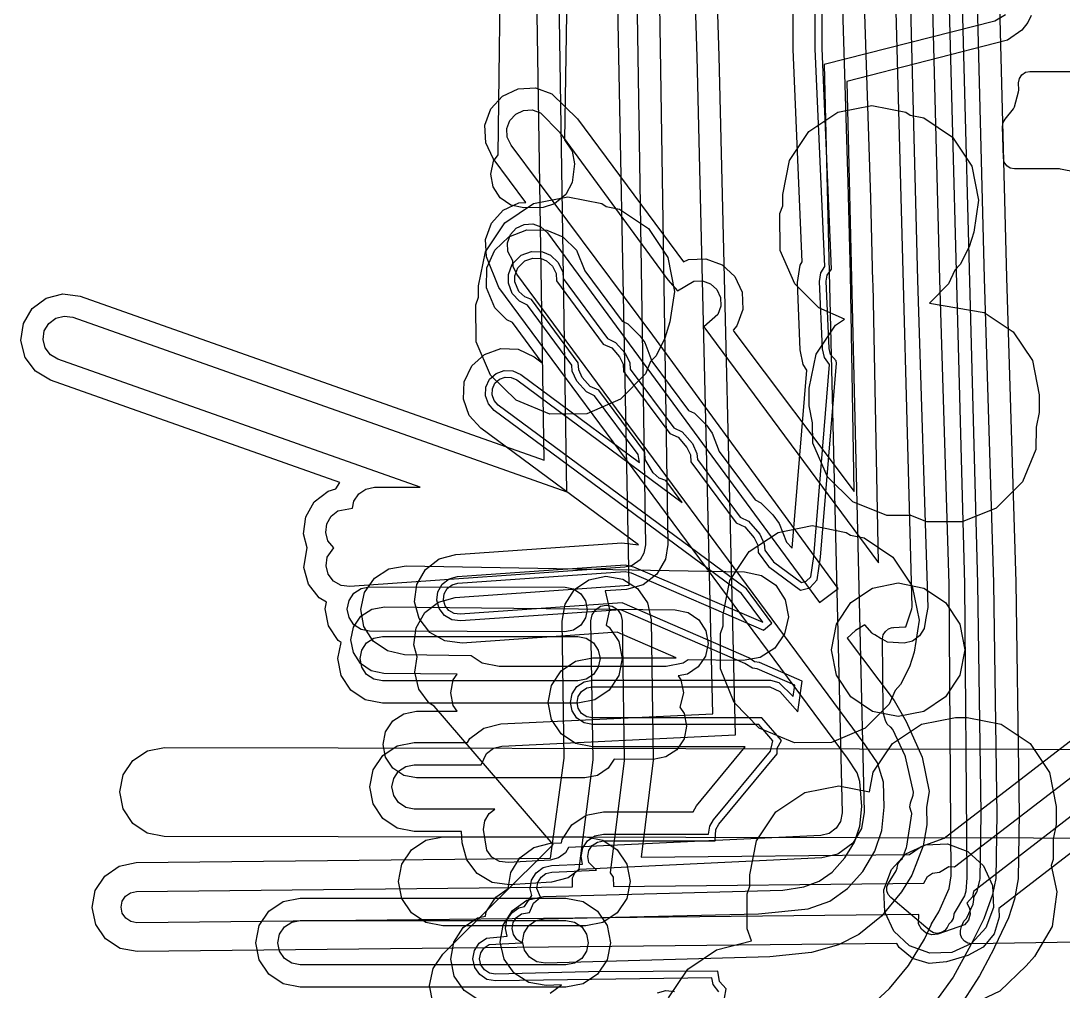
# Model space of a CAD drawing. Header units: metres. Extents: x 17722 to 17999, y 13535 to 15917.
# Drawn here: x 17762.49 to 17809.31, y 15174.22 to 15217.83 of the extents above; entities that cross this region are included whole.
import ezdxf

# ---------------------------------------------------------------- set-up
doc = ezdxf.new("R2010")
doc.units = ezdxf.units.M
for name, color, linetype in [('AI_GREENING_ALLOWED_ZONE', 4, 'Continuous'), ('AI_GREENING_EXCLUSIONS', 1, 'Continuous'), ('AI_GREENING_LAWN', 82, 'Continuous')]:
    doc.layers.add(name, color=color, linetype=linetype)

msp = doc.modelspace()

# ---------------------------------------------------------------- linework, layer by layer
at = {"layer": 'AI_GREENING_ALLOWED_ZONE'}
msp.add_lwpolyline([(17809.89, 15211.033), (17809.197, 15211.171), (17809.148, 15211.176), (17807.129, 15211.176), (17806.94, 15211.213), (17806.78, 15211.318), (17806.671, 15211.476), (17806.629, 15211.663), (17806.592, 15213.087), (17806.619, 15213.26), (17806.704, 15213.414), (17807.084, 15213.884), (17807.131, 15213.975), (17807.313, 15214.643), (17807.321, 15214.713), (17807.316, 15215.055), (17807.352, 15215.249), (17807.46, 15215.414), (17807.623, 15215.524), (17807.816, 15215.563), (17809.65, 15215.563)], dxfattribs=at)
at = {"layer": 'AI_GREENING_EXCLUSIONS'}
for points in [[(17801.26, 15265.111), (17802.768, 15206.18), (17803.231, 15191.473), (17803.125, 15190.914), (17803.126, 15190.904), (17803.065, 15190.519), (17802.861, 15190.186), (17802.545, 15189.957), (17802.165, 15189.866), (17801.424, 15189.914), (17801.21, 15190.034), (17801.141, 15190.051), (17800.855, 15190.232), (17800.759, 15190.286), (17800.746, 15190.301), (17800.743, 15190.303), (17800.734, 15190.315), (17800.411, 15190.689), (17799.982, 15190.434), (17799.618, 15190.094), (17801.725, 15187.28), (17802.26, 15186.347), (17802.984, 15184.738), (17803.298, 15183.193), (17803.173, 15182.492), (17803.186, 15181.696), (17803.024, 15180.752), (17802.511, 15179.438), (17802.046, 15178.683), (17801.156, 15177.592), (17800.137, 15176.762), (17799.226, 15176.298), (17798.014, 15175.955), (17796.137, 15175.758), (17786.057, 15175.481), (17785.672, 15175.546), (17785.342, 15175.754), (17785.117, 15176.072), (17785.03, 15176.453), (17785.095, 15176.837), (17785.303, 15177.168), (17785.622, 15177.393), (17786.002, 15177.48), (17795.623, 15177.695), (17797.867, 15177.924), (17798.831, 15178.268), (17799.623, 15178.831), (17800.308, 15179.606), (17800.862, 15180.51), (17801.173, 15181.437), (17801.271, 15182.496), (17801.246, 15183.618), (17800.968, 15184.487), (17800.427, 15185.295), (17784.772, 15206.445), (17784.607, 15206.799), (17784.596, 15207.042), (17784.373, 15207.471), (17784.354, 15207.861), (17784.485, 15208.228), (17784.748, 15208.517), (17785.1, 15208.684), (17785.49, 15208.703), (17785.857, 15208.572), (17786.146, 15208.309), (17798.37, 15191.695), (17799.204, 15192.327), (17790.878, 15203.707), (17784.51, 15212.246), (17784.344, 15212.599), (17784.326, 15212.989), (17784.458, 15213.356), (17784.721, 15213.645), (17785.074, 15213.811), (17785.464, 15213.829), (17785.831, 15213.697), (17786.694, 15212.836), (17791.555, 15206.187), (17791.984, 15205.693), (17792.719, 15206.135), (17793.109, 15206.151), (17793.475, 15206.017), (17793.762, 15205.753), (17793.926, 15205.399), (17793.943, 15205.009), (17793.808, 15204.642), (17793.173, 15204.084), (17801.021, 15193.472), (17800.773, 15205.998), (17800.769, 15206.126), (17800.67, 15209.877), (17800.054, 15228.724)], [(17804.292, 15263.834), (17805.767, 15206.265), (17806.186, 15192.568), (17806.186, 15192.558), (17806.187, 15192.551), (17806.323, 15183.117), (17806.323, 15183.116), (17806.336, 15182.207), (17806.287, 15179.284), (17806.148, 15178.572), (17805.749, 15177.479), (17805.178, 15176.329), (17805.17, 15176.318), (17805.166, 15176.305), (17804.37, 15174.855), (17803.39, 15173.494)], [(17805.291, 15263.858), (17806.767, 15206.293), (17807.186, 15192.598), (17807.186, 15192.598), (17807.186, 15192.598), (17807.323, 15183.131), (17807.323, 15183.131), (17807.336, 15182.222), (17807.287, 15179.267), (17807.124, 15178.352), (17806.857, 15177.523), (17806.074, 15175.883), (17806.057, 15175.862), (17806.05, 15175.837), (17805.562, 15174.916), (17804.556, 15173.351)], [(17789.49, 15262.058), (17790.553, 15194.287), (17790.483, 15193.903), (17790.308, 15193.615), (17789.95, 15193.353), (17789.623, 15193.274), (17777.268, 15192.411), (17776.881, 15192.46), (17776.542, 15192.654), (17776.303, 15192.962), (17776.201, 15193.339), (17776.25, 15193.726), (17776.547, 15194.144), (17776.287, 15194.465), (17776.185, 15194.841), (17776.234, 15195.228), (17776.428, 15195.567), (17776.736, 15195.806), (17777.388, 15195.928), (17777.452, 15196.25), (17777.669, 15196.575), (17777.993, 15196.791), (17778.376, 15196.868), (17780.43, 15196.868), (17764.153, 15202.626), (17763.817, 15202.825), (17763.584, 15203.137), (17763.488, 15203.516), (17763.544, 15203.902), (17763.743, 15204.237), (17764.056, 15204.471), (17764.434, 15204.567), (17764.82, 15204.511), (17787.016, 15196.659), (17786.45, 15233.413)], [(17806.73, 15218.1), (17806.25, 15217.82), (17798.577, 15215.878), (17799.38, 15182.237), (17799.313, 15181.853), (17799.12, 15181.541), (17798.806, 15181.309), (17798.428, 15181.215), (17787.086, 15180.673), (17786.954, 15180.447), (17786.643, 15180.212), (17786.266, 15180.113), (17784.378, 15180.002), (17783.991, 15180.055), (17783.991, 15180.055), (17783.654, 15180.252), (17783.419, 15180.563), (17783.273, 15181.492), (17783.33, 15181.878), (17783.531, 15182.212), (17783.788, 15182.402), (17780.163, 15182.402), (17779.781, 15182.478), (17779.456, 15182.695), (17779.239, 15183.019), (17779.163, 15183.402), (17779.239, 15183.785), (17779.456, 15184.109), (17779.781, 15184.326), (17780.163, 15184.402), (17783.176, 15184.402), (17783.403, 15184.909), (17783.716, 15185.141), (17784.095, 15185.235), (17794.595, 15185.737), (17793.867, 15216.247), (17792.514, 15258.846)], [(17790.565, 15258.299), (17791.553, 15194.302), (17791.449, 15193.637), (17791.062, 15192.959), (17790.445, 15192.481), (17789.692, 15192.276), (17788.738, 15192.21), (17788.934, 15191.376), (17788.792, 15190.67), (17788.922, 15190.584), (17789.355, 15189.935), (17789.508, 15189.169), (17789.355, 15188.404), (17788.922, 15187.755), (17788.273, 15187.322), (17787.508, 15187.169), (17778.73, 15187.169), (17777.965, 15187.322), (17777.316, 15187.755), (17776.882, 15188.404), (17776.73, 15189.169), (17776.874, 15189.895), (17776.739, 15189.985), (17776.307, 15190.635), (17776.156, 15191.4), (17776.218, 15191.709), (17775.886, 15191.899), (17775.408, 15192.516), (17775.203, 15193.269), (17775.359, 15194.142), (17775.187, 15194.771), (17775.286, 15195.545), (17775.673, 15196.223), (17776.29, 15196.701), (17776.636, 15196.795), (17776.827, 15197.081), (17763.819, 15201.683), (17763.149, 15202.082), (17762.681, 15202.707), (17762.489, 15203.463), (17762.601, 15204.235), (17763, 15204.906), (17763.625, 15205.373), (17764.381, 15205.566), (17765.153, 15205.454), (17785.994, 15198.081), (17785.464, 15232.459)], [(17807.872, 15218.072), (17807.723, 15217.765), (17807.455, 15217.412), (17806.818, 15216.962), (17799.596, 15215.104), (17800.379, 15182.261), (17800.262, 15181.537), (17799.86, 15180.868), (17799.189, 15180.384), (17798.475, 15180.216), (17787.586, 15179.696), (17787.08, 15179.312), (17786.325, 15179.115), (17784.437, 15179.003), (17783.664, 15179.11), (17782.99, 15179.505), (17782.519, 15180.127), (17782.322, 15180.882), (17782.284, 15181.402), (17780.163, 15181.402), (17779.398, 15181.554), (17778.749, 15181.988), (17778.316, 15182.637), (17778.163, 15183.402), (17778.316, 15184.167), (17778.749, 15184.816), (17779.398, 15185.25), (17780.163, 15185.402), (17782.555, 15185.402), (17782.663, 15185.582), (17783.29, 15186.046), (17784.047, 15186.234), (17793.572, 15186.689), (17792.867, 15216.219), (17791.544, 15257.893)], [(17800.489, 15173.392), (17801.511, 15174.341), (17802.374, 15175.375), (17803.093, 15176.559), (17803.385, 15177.211), (17803.388, 15177.219), (17803.394, 15177.23), (17803.4, 15177.243), (17803.407, 15177.251), (17803.723, 15177.782), (17804.193, 15178.842), (17804.286, 15179.408), (17804.187, 15192.518), (17803.768, 15206.21), (17803.768, 15206.21), (17803.768, 15206.21), (17803.768, 15206.21), (17803.007, 15235.833)], [(17786.269, 15174.139), (17786.775, 15174.5), (17786.085, 15174.481), (17785.315, 15174.612), (17784.655, 15175.028), (17784.204, 15175.664), (17784.03, 15176.425), (17784.161, 15177.194), (17784.577, 15177.855), (17785.214, 15178.306), (17785.974, 15178.479), (17796.723, 15178.765), (17797.66, 15178.913), (17798.359, 15179.162), (17798.933, 15179.566), (17799.505, 15180.219), (17799.934, 15180.918), (17800.178, 15181.643), (17800.264, 15182.52), (17800.183, 15183.649), (17800.054, 15184.036), (17799.623, 15184.7), (17783.965, 15205.854), (17783.403, 15207.228), (17783.365, 15208.008), (17783.628, 15208.743), (17784.152, 15209.321), (17784.858, 15209.654), (17785.17, 15209.669), (17783.706, 15211.652), (17783.374, 15212.358), (17783.337, 15213.138), (17783.602, 15213.872), (17784.127, 15214.449), (17784.833, 15214.781), (17785.612, 15214.818), (17786.347, 15214.554), (17787.497, 15213.431), (17792.256, 15207.001), (17792.483, 15207.106), (17793.263, 15207.139), (17793.995, 15206.871), (17794.57, 15206.342), (17794.898, 15205.634), (17794.931, 15204.855), (17794.662, 15204.122), (17794.492, 15203.936), (17794.526, 15203.864), (17799.928, 15196.674), (17799.76, 15206.447), (17799.653, 15210.551), (17799.127, 15227.688)], [(17781.001, 15173.712), (17780.852, 15174.478), (17781.007, 15175.243), (17781.444, 15175.89), (17786.408, 15180.814), (17781.058, 15187.039), (17780.839, 15187.171), (17780.376, 15187.799), (17780.189, 15188.557), (17780.294, 15189.256), (17780.151, 15189.783), (17780.249, 15190.557), (17780.636, 15191.235), (17781.254, 15191.712), (17782.006, 15191.918), (17789.819, 15192.464), (17789.151, 15226.967)], [(17783.059, 15173.825), (17782.405, 15174.25), (17781.963, 15174.893), (17781.8, 15175.656), (17781.942, 15176.424), (17782.367, 15177.078), (17783.01, 15177.521), (17783.364, 15177.596), (17783.399, 15177.787), (17783.822, 15178.442), (17784.385, 15178.831), (17784.496, 15179.554), (17784.9, 15180.221), (17785.529, 15180.683), (17786.287, 15180.868), (17786.779, 15180.89), (17786.81, 15181.043), (17787.243, 15181.692), (17787.892, 15182.126), (17788.658, 15182.278), (17792.689, 15182.278), (17792.839, 15182.557), (17795.033, 15185.202), (17788.178, 15185.202), (17787.413, 15185.355), (17786.764, 15185.788), (17786.33, 15186.437), (17786.178, 15187.202), (17786.33, 15187.968), (17786.764, 15188.617), (17787.413, 15189.05), (17788.178, 15189.202), (17791.925, 15189.202), (17789.275, 15190.351), (17782.312, 15189.865), (17781.538, 15189.963), (17780.86, 15190.35), (17780.383, 15190.968), (17780.177, 15191.72), (17780.276, 15192.495), (17780.663, 15193.172), (17781.28, 15193.65), (17782.033, 15193.855), (17789.483, 15194.376), (17790.236, 15194.28), (17783.161, 15199.523), (17782.637, 15200.101), (17782.374, 15200.836), (17782.412, 15201.615), (17782.745, 15202.321), (17783.323, 15202.845), (17784.058, 15203.108), (17784.837, 15203.07), (17785.543, 15202.737), (17785.916, 15202.46), (17784.579, 15204.276), (17784.327, 15204.402), (17783.787, 15204.942), (17783.412, 15205.841), (17783.431, 15206.73), (17783.787, 15207.532), (17784.407, 15208.126), (17785.226, 15208.448), (17786.115, 15208.428), (17786.838, 15208.126), (17787.457, 15207.532), (17787.833, 15206.604), (17789.5, 15204.343), (17789.764, 15204.213), (17790.304, 15203.672), (17790.519, 15203.376), (17790.841, 15202.539), (17792.487, 15200.325), (17792.751, 15200.194), (17793.291, 15199.654), (17793.542, 15199.309), (17793.863, 15198.473), (17795.473, 15196.307), (17795.737, 15196.176), (17796.277, 15195.636), (17796.564, 15195.243), (17796.886, 15194.406), (17797.143, 15194.139), (17797.798, 15202.135), (17797.641, 15202.392), (17797.502, 15203.047), (17797.375, 15206.078), (17797.496, 15206.85), (17797.593, 15207.009), (17797.182, 15216.54), (17797.19, 15223.783)], [(17793.849, 15174.189), (17793.595, 15174.529), (17793.532, 15174.815), (17783.813, 15174.683), (17783.43, 15174.754), (17783.102, 15174.967), (17782.881, 15175.288), (17782.8, 15175.67), (17782.871, 15176.053), (17783.083, 15176.381), (17783.405, 15176.602), (17784.333, 15176.691), (17784.259, 15177.035), (17784.329, 15177.419), (17784.541, 15177.747), (17784.862, 15177.969), (17785.119, 15178.024), (17785.451, 15178.523), (17785.376, 15178.826), (17785.436, 15179.212), (17785.638, 15179.546), (17785.952, 15179.777), (17786.331, 15179.869), (17787.727, 15179.931), (17787.658, 15180.278), (17787.734, 15180.661), (17787.951, 15180.985), (17788.275, 15181.202), (17788.658, 15181.278), (17793.382, 15181.278), (17793.447, 15181.643), (17793.609, 15181.918), (17796.172, 15185.009), (17796.276, 15185.468), (17795.638, 15186.202), (17788.178, 15186.202), (17787.795, 15186.278), (17787.471, 15186.495), (17787.254, 15186.82), (17787.178, 15187.202), (17787.254, 15187.585), (17787.471, 15187.909), (17787.795, 15188.126), (17788.178, 15188.202), (17796.163, 15188.2), (17796.539, 15188.097), (17797.191, 15187.464), (17797.266, 15187.977), (17795.574, 15188.711), (17795.356, 15188.742), (17795.01, 15188.955), (17789.449, 15191.366), (17782.242, 15190.862), (17781.855, 15190.912), (17781.516, 15191.105), (17781.278, 15191.414), (17781.175, 15191.79), (17781.224, 15192.177), (17781.418, 15192.516), (17781.726, 15192.755), (17782.103, 15192.857), (17789.639, 15193.38), (17790.02, 15193.298), (17795.822, 15190.808), (17794.868, 15192.091), (17783.757, 15200.326), (17783.495, 15200.615), (17783.363, 15200.983), (17783.382, 15201.372), (17783.549, 15201.725), (17783.838, 15201.987), (17784.205, 15202.119), (17784.595, 15202.1), (17784.948, 15201.933), (17790.28, 15197.981), (17790.226, 15198.338), (17788.261, 15200.981), (17787.895, 15201.154), (17787.463, 15201.642), (17787.259, 15202.082), (17787.239, 15202.356), (17785.244, 15205.061), (17784.886, 15205.231), (17784.563, 15205.581), (17784.392, 15206.039), (17784.392, 15206.435), (17784.563, 15206.893), (17784.966, 15207.297), (17785.424, 15207.467), (17785.917, 15207.448), (17786.279, 15207.297), (17786.628, 15206.973), (17786.833, 15206.532), (17786.852, 15206.25), (17788.838, 15203.557), (17789.205, 15203.383), (17789.637, 15202.896), (17789.841, 15202.456), (17789.861, 15202.181), (17791.825, 15199.539), (17792.192, 15199.365), (17792.659, 15198.83), (17792.864, 15198.389), (17792.883, 15198.115), (17794.811, 15195.521), (17795.178, 15195.347), (17795.681, 15194.763), (17795.886, 15194.323), (17795.906, 15194.049), (17796.297, 15193.522), (17797.562, 15192.584), (17797.777, 15192.644), (17797.982, 15192.85), (17798.116, 15193.764), (17798.823, 15202.394), (17798.593, 15202.71), (17798.501, 15203.089), (17798.375, 15206.12), (17798.435, 15206.506), (17798.606, 15206.786), (17798.181, 15216.58), (17798.19, 15223.821)], [(17794.026, 15173.495), (17794.18, 15174.327), (17793.869, 15174.65), (17793.806, 15175.118), (17787.988, 15175.09), (17783.809, 15174.983), (17783.541, 15175.033), (17783.312, 15175.182), (17783.157, 15175.407), (17783.1, 15175.674), (17783.15, 15175.942), (17783.298, 15176.172), (17783.523, 15176.326), (17785.002, 15176.4), (17784.772, 15176.548), (17784.617, 15176.773), (17784.559, 15177.04), (17784.608, 15177.308), (17784.756, 15177.538), (17784.981, 15177.693), (17785.345, 15177.752), (17785.523, 15178.179), (17785.839, 15178.441), (17785.676, 15178.84), (17785.718, 15179.11), (17785.859, 15179.343), (17786.079, 15179.505), (17786.345, 15179.57), (17788.35, 15179.658), (17788.011, 15180.01), (17787.958, 15180.278), (17788.011, 15180.546), (17788.163, 15180.773), (17788.39, 15180.925), (17788.658, 15180.978), (17793.685, 15180.978), (17793.71, 15181.487), (17793.84, 15181.727), (17796.469, 15184.896), (17796.464, 15185.141), (17796.655, 15185.489), (17795.774, 15186.502), (17788.178, 15186.502), (17787.91, 15186.556), (17787.683, 15186.707), (17787.531, 15186.935), (17787.478, 15187.202), (17787.531, 15187.47), (17787.683, 15187.697), (17787.91, 15187.849), (17788.178, 15187.902), (17796.142, 15187.901), (17796.588, 15187.697), (17797.392, 15186.775), (17797.596, 15188.161), (17795.677, 15188.993), (17795.456, 15189.025), (17795.192, 15189.203), (17789.501, 15191.67), (17782.221, 15191.162), (17781.95, 15191.196), (17781.713, 15191.332), (17781.546, 15191.548), (17781.474, 15191.811), (17781.509, 15192.082), (17781.644, 15192.319), (17781.86, 15192.486), (17782.124, 15192.558), (17789.634, 15193.08), (17789.901, 15193.023), (17795.853, 15190.443), (17796.231, 15190.761), (17795.083, 15192.306), (17783.935, 15200.567), (17783.752, 15200.77), (17783.66, 15201.027), (17783.673, 15201.3), (17783.79, 15201.546), (17783.992, 15201.73), (17784.249, 15201.822), (17784.522, 15201.809), (17784.769, 15201.692), (17792.199, 15196.185), (17791.47, 15197.167), (17791.164, 15197.283), (17790.896, 15197.526), (17790.539, 15198.123), (17790.52, 15198.445), (17788.448, 15201.233), (17788.063, 15201.403), (17787.712, 15201.809), (17787.553, 15202.142), (17787.533, 15202.464), (17785.433, 15205.311), (17785.134, 15205.426), (17784.865, 15205.669), (17784.686, 15206.099), (17784.686, 15206.376), (17784.811, 15206.726), (17785.134, 15207.048), (17785.484, 15207.173), (17785.858, 15207.154), (17786.111, 15207.048), (17786.379, 15206.805), (17786.539, 15206.473), (17786.558, 15206.143), (17788.652, 15203.305), (17789.037, 15203.135), (17789.388, 15202.728), (17789.547, 15202.396), (17789.567, 15202.074), (17791.639, 15199.286), (17792.024, 15199.116), (17792.41, 15198.662), (17792.57, 15198.33), (17792.589, 15198.008), (17794.625, 15195.268), (17795.01, 15195.098), (17795.433, 15194.595), (17795.592, 15194.263), (17795.611, 15193.941), (17796.083, 15193.307), (17797.515, 15192.245), (17797.933, 15192.35), (17798.264, 15192.707), (17798.414, 15193.73), (17799.129, 15202.451), (17799.123, 15202.556), (17798.865, 15202.836), (17798.801, 15203.101), (17798.674, 15206.133), (17798.716, 15206.402), (17798.912, 15206.674), (17798.481, 15216.592), (17798.49, 15223.833)], [(17787.089, 15223.849), (17786.914, 15212.491), (17787.26, 15211.98), (17787.365, 15211.405), (17787.263, 15210.564), (17786.97, 15210.036), (17786.459, 15209.613), (17785.961, 15209.441), (17785.082, 15209.426), (17784.509, 15209.549), (17784.028, 15209.881), (17783.71, 15210.373), (17783.605, 15210.949), (17783.728, 15211.521), (17783.932, 15211.816), (17784.068, 15222.469)], [(17813.862, 15183.676), (17806.418, 15177.935), (17806.435, 15177.552), (17806.21, 15176.804), (17805.716, 15176.2), (17805.028, 15175.831), (17804.072, 15175.539), (17803.295, 15175.461), (17802.548, 15175.686), (17801.944, 15176.18), (17801.846, 15176.364), (17767.711, 15175.999), (17766.944, 15176.143), (17766.291, 15176.57), (17765.851, 15177.214), (17765.69, 15177.978), (17765.834, 15178.745), (17766.261, 15179.398), (17766.905, 15179.838), (17767.669, 15179.999), (17786.279, 15180.198), (17786.279, 15180.198), (17786.896, 15184.688), (17786.802, 15190.847), (17786.943, 15191.615), (17787.366, 15192.27), (17788.008, 15192.714), (17788.771, 15192.878), (17789.539, 15192.737), (17790.194, 15192.314), (17790.638, 15191.671), (17790.802, 15190.908), (17790.898, 15184.606), (17790.358, 15180.241), (17802.419, 15180.37), (17802.936, 15180.723), (17803.975, 15181.102), (17811.937, 15187.244)], [(17813.405, 15184.966), (17805.285, 15178.703), (17805.236, 15178.464), (17804.991, 15178.177), (17805.114, 15177.948), (17805.141, 15177.677), (17805.062, 15177.415), (17804.889, 15177.204), (17803.692, 15176.782), (17803.42, 15176.755), (17803.159, 15176.834), (17802.948, 15177.007), (17802.818, 15177.248), (17802.838, 15177.674), (17767.697, 15177.299), (17767.429, 15177.349), (17767.2, 15177.499), (17767.046, 15177.724), (17766.99, 15177.992), (17767.04, 15178.26), (17767.19, 15178.489), (17767.415, 15178.643), (17767.683, 15178.699), (17787.275, 15178.908), (17787.275, 15178.908), (17787.27, 15179.314), (17787.388, 15179.561), (17787.569, 15179.724), (17788.197, 15184.615), (17788.102, 15190.867), (17788.151, 15191.136), (17788.299, 15191.365), (17788.524, 15191.521), (17788.791, 15191.578), (17789.06, 15191.529), (17789.289, 15191.38), (17789.444, 15191.156), (17789.502, 15190.889), (17789.598, 15184.586), (17788.958, 15179.546), (17789.093, 15179.342), (17789.114, 15178.928), (17803.058, 15179.077), (17803.22, 15179.374), (17803.446, 15179.528), (17803.754, 15179.576), (17804.186, 15179.825), (17804.43, 15179.811), (17812.876, 15186.3)], [(17791.58, 15173.918), (17792.448, 15175.215), (17793.745, 15176.083), (17795.319, 15176.492), (17795.115, 15177.019), (17795.115, 15177.019), (17795.115, 15178.603), (17795.239, 15178.939), (17795.239, 15179.452), (17795.543, 15180.983), (17796.411, 15182.28), (17797.708, 15183.148), (17799.239, 15183.452), (17800.608, 15183.18), (17800.783, 15184.06), (17801.651, 15185.357), (17802.948, 15186.225), (17804.479, 15186.529), (17805.001, 15186.524), (17806.532, 15186.22), (17807.829, 15185.352), (17808.697, 15184.055), (17809.001, 15182.524), (17809.001, 15181.718), (17808.87, 15181.059), (17808.87, 15180.134), (17808.775, 15179.866), (17809.03, 15178.68), (17808.818, 15177.133), (17808.031, 15175.786), (17807.657, 15175.364), (17806.463, 15174.225), (17805.326, 15173.677)], [(17831.415, 15181.052), (17768.933, 15181.172), (17768.168, 15181.326), (17767.52, 15181.761), (17767.088, 15182.41), (17766.937, 15183.176), (17767.091, 15183.941), (17767.526, 15184.589), (17768.175, 15185.021), (17768.941, 15185.172), (17831.396, 15185.052)], [(17791.096, 15174.145), (17791.471, 15174.254), (17791.859, 15174.212)]]:
    msp.add_lwpolyline(points, dxfattribs=at)
for points in [[(17796.716, 15209.516), (17796.716, 15210.029), (17797.02, 15211.56), (17797.888, 15212.857), (17799.185, 15213.725), (17800.716, 15214.029), (17802.247, 15213.725), (17802.446, 15213.591), (17803.049, 15213.472), (17804.346, 15212.604), (17805.214, 15211.307), (17805.518, 15209.776), (17805.297, 15208.335), (17805.085, 15207.68), (17804.692, 15206.89), (17804.443, 15206.623), (17804.171, 15206.01), (17803.306, 15205.146), (17805.77, 15204.728), (17807.067, 15203.86), (17807.935, 15202.563), (17808.239, 15201.032), (17808.239, 15200.226), (17808.108, 15199.567), (17808.092, 15198.565), (17807.488, 15197.12), (17806.301, 15195.933), (17804.779, 15195.313), (17803.195, 15195.313), (17802.467, 15195.601), (17801.387, 15195.601), (17799.865, 15196.221), (17798.721, 15197.344), (17798.074, 15198.853), (17798.058, 15199.773), (17797.909, 15200.523), (17797.909, 15201.325), (17798.213, 15202.856), (17799.081, 15204.153), (17799.493, 15204.429), (17798.335, 15204.93), (17797.255, 15206.01), (17796.608, 15207.519), (17796.592, 15209.18), (17796.716, 15209.516)], [(17787.056, 15209.924), (17788.587, 15209.62), (17788.786, 15209.486), (17789.389, 15209.367), (17790.686, 15208.499), (17791.554, 15207.202), (17791.858, 15205.671), (17791.651, 15204.3), (17791.425, 15203.575), (17791.032, 15202.785), (17790.783, 15202.518), (17790.554, 15201.969), (17789.431, 15200.825), (17787.922, 15200.178), (17786.261, 15200.162), (17784.739, 15200.782), (17783.595, 15201.905), (17782.948, 15203.414), (17782.932, 15205.075), (17783.056, 15205.411), (17783.056, 15205.924), (17783.36, 15207.455), (17784.228, 15208.752), (17785.525, 15209.62), (17787.056, 15209.924)], [(17796.507, 15194.844), (17798.038, 15195.148), (17799.569, 15194.844), (17799.768, 15194.71), (17800.371, 15194.591), (17801.668, 15193.723), (17802.536, 15192.426), (17802.84, 15190.895), (17802.619, 15189.454), (17802.407, 15188.799), (17802.014, 15188.009), (17801.765, 15187.742), (17801.493, 15187.129), (17800.413, 15186.049), (17798.904, 15185.402), (17797.243, 15185.386), (17795.657, 15186.049), (17794.534, 15187.193), (17793.914, 15188.715), (17793.914, 15190.299), (17794.038, 15190.635), (17794.038, 15191.148), (17794.342, 15192.679), (17795.21, 15193.976), (17796.507, 15194.844)], [(17796.408, 15192.466), (17796.83, 15191.809), (17796.969, 15191.041), (17796.803, 15190.279), (17796.358, 15189.638), (17795.702, 15189.216), (17794.934, 15189.077), (17792.474, 15189.12), (17792.24, 15188.964), (17791.475, 15188.812), (17783.977, 15188.812), (17783.212, 15188.964), (17782.72, 15189.293), (17779.725, 15189.346), (17778.962, 15189.512), (17778.321, 15189.957), (17777.899, 15190.613), (17777.761, 15191.381), (17777.926, 15192.144), (17778.371, 15192.785), (17779.028, 15193.207), (17779.796, 15193.346), (17795.005, 15193.076), (17795.767, 15192.911), (17796.408, 15192.466)], [(17778.158, 15192.397), (17786.936, 15192.38), (17787.318, 15192.303), (17787.642, 15192.085), (17787.859, 15191.761), (17787.934, 15191.378), (17787.857, 15190.995), (17787.64, 15190.671), (17787.315, 15190.455), (17786.932, 15190.38), (17778.154, 15190.397), (17777.772, 15190.473), (17777.448, 15190.691), (17777.232, 15191.016), (17777.156, 15191.398), (17777.233, 15191.781), (17777.451, 15192.105), (17777.775, 15192.321), (17778.158, 15192.397)], [(17799.13, 15188.422), (17798.901, 15189.57), (17799.13, 15190.718), (17799.78, 15191.691), (17800.753, 15192.341), (17801.901, 15192.57), (17803.049, 15192.341), (17804.023, 15191.691), (17804.673, 15190.718), (17804.901, 15189.57), (17804.673, 15188.422), (17804.023, 15187.448), (17803.049, 15186.798), (17801.901, 15186.57), (17800.753, 15186.798), (17799.78, 15187.448), (17799.13, 15188.422)], [(17781.803, 15187.637), (17781.917, 15188.211), (17782.087, 15188.465), (17778.803, 15188.499), (17778.23, 15188.619), (17777.747, 15188.95), (17777.427, 15189.439), (17777.318, 15190.015), (17777.438, 15190.587), (17777.769, 15191.071), (17778.259, 15191.391), (17778.834, 15191.499), (17791.889, 15191.364), (17792.462, 15191.244), (17792.945, 15190.914), (17793.265, 15190.424), (17793.374, 15189.849), (17793.254, 15189.276), (17792.923, 15188.793), (17792.433, 15188.473), (17792.023, 15188.396), (17792.146, 15188.211), (17792.26, 15187.637), (17792.098, 15186.992), (17792.288, 15186.705), (17792.4, 15186.13), (17792.283, 15185.557), (17791.955, 15185.072), (17791.467, 15184.749), (17790.893, 15184.637), (17789.146, 15184.646), (17788.879, 15184.246), (17788.393, 15183.921), (17787.819, 15183.807), (17780.264, 15183.807), (17779.69, 15183.921), (17779.203, 15184.246), (17778.878, 15184.733), (17778.764, 15185.307), (17778.878, 15185.881), (17779.203, 15186.367), (17779.69, 15186.692), (17780.264, 15186.807), (17782.088, 15186.807), (17781.917, 15187.063), (17781.803, 15187.637)], [(17778.73, 15190.169), (17787.508, 15190.169), (17787.89, 15190.093), (17788.215, 15189.876), (17788.432, 15189.552), (17788.508, 15189.169), (17788.432, 15188.787), (17788.215, 15188.462), (17787.89, 15188.245), (17787.508, 15188.169), (17778.73, 15188.169), (17778.347, 15188.245), (17778.023, 15188.462), (17777.806, 15188.787), (17777.73, 15189.169), (17777.806, 15189.552), (17778.023, 15189.876), (17778.347, 15190.093), (17778.73, 15190.169)], [(17787.868, 15181.157), (17788.633, 15181.005), (17789.282, 15180.572), (17789.716, 15179.923), (17789.868, 15179.157), (17789.716, 15178.392), (17789.282, 15177.743), (17788.633, 15177.31), (17787.868, 15177.157), (17781.452, 15177.157), (17780.686, 15177.31), (17780.037, 15177.743), (17779.604, 15178.392), (17779.452, 15179.157), (17779.604, 15179.923), (17780.037, 15180.572), (17780.686, 15181.005), (17781.452, 15181.157), (17787.868, 15181.157)], [(17805.039, 15180.503), (17805.738, 15179.856), (17806.147, 15178.974), (17806.186, 15177.988), (17805.845, 15177.071), (17805.198, 15176.372), (17804.316, 15175.963), (17803.33, 15175.924), (17802.413, 15176.265), (17801.714, 15176.912), (17801.305, 15177.794), (17801.266, 15178.78), (17801.607, 15179.697), (17802.254, 15180.396), (17803.136, 15180.805), (17804.122, 15180.844), (17805.039, 15180.503)], [(17775.04, 15178.402), (17786.979, 15178.402), (17787.744, 15178.249), (17788.393, 15177.816), (17788.826, 15177.167), (17788.979, 15176.402), (17788.826, 15175.636), (17788.393, 15174.988), (17787.744, 15174.554), (17786.979, 15174.402), (17775.04, 15174.402), (17774.275, 15174.554), (17773.626, 15174.988), (17773.193, 15175.636), (17773.04, 15176.402), (17773.193, 15177.167), (17773.626, 15177.816), (17774.275, 15178.249), (17775.04, 15178.402)], [(17775.04, 15177.402), (17786.979, 15177.402), (17787.361, 15177.326), (17787.686, 15177.109), (17787.903, 15176.784), (17787.979, 15176.402), (17787.903, 15176.019), (17787.686, 15175.695), (17787.361, 15175.478), (17786.979, 15175.402), (17775.04, 15175.402), (17774.658, 15175.478), (17774.333, 15175.695), (17774.116, 15176.019), (17774.04, 15176.402), (17774.116, 15176.784), (17774.333, 15177.109), (17774.658, 15177.326), (17775.04, 15177.402)]]:
    msp.add_lwpolyline(points, close=True, dxfattribs=at)
at = {"layer": 'AI_GREENING_LAWN'}
for points in [[(17803.031, 15262.231), (17804.887, 15192.536), (17804.887, 15192.526), (17804.987, 15179.352), (17804.985, 15179.314), (17804.945, 15178.721), (17804.879, 15178.503), (17804.424, 15177.722), (17804.411, 15177.688), (17804.408, 15177.647), (17804.368, 15177.485), (17804.278, 15177.345), (17804.178, 15177.236), (17804.102, 15177.089), (17803.994, 15176.948), (17803.842, 15176.853), (17803.667, 15176.818), (17803.491, 15176.847), (17803.336, 15176.936), (17801.566, 15178.428), (17801.452, 15178.566), (17801.394, 15178.735), (17801.399, 15178.913), (17801.466, 15179.079), (17801.815, 15179.627), (17801.853, 15179.746), (17801.855, 15179.774), (17801.902, 15179.963), (17802.019, 15180.119), (17802.077, 15180.172), (17802.096, 15180.205), (17802.277, 15180.685), (17802.29, 15180.735), (17802.512, 15182.186), (17802.512, 15182.224), (17802.5, 15182.259), (17802.48, 15182.3), (17802.428, 15182.492), (17802.456, 15182.689), (17802.578, 15183.038), (17802.586, 15183.173), (17802.234, 15184.748), (17802.216, 15184.8), (17801.656, 15185.984), (17801.567, 15186.085), (17801.545, 15186.099), (17801.414, 15186.222), (17801.334, 15186.383), (17801.249, 15186.684), (17801.23, 15186.817), (17801.205, 15190.063), (17801.236, 15190.239), (17801.327, 15190.393), (17801.466, 15190.505), (17801.636, 15190.562), (17801.695, 15190.559), (17801.695, 15190.562), (17802.202, 15190.59), (17802.245, 15190.602), (17802.268, 15190.641), (17802.518, 15191.41), (17802.53, 15191.494), (17800.558, 15265.11)], [(17816.729, 15176.526), (17805.206, 15176.352), (17805.031, 15176.38), (17804.877, 15176.468), (17804.764, 15176.604), (17804.705, 15176.771), (17804.708, 15176.949), (17804.744, 15177.129), (17804.858, 15177.361), (17804.97, 15177.489), (17805.267, 15178.133), (17805.298, 15178.338), (17805.298, 15178.338), (17805.307, 15178.446), (17805.403, 15178.627), (17805.441, 15178.672), (17805.456, 15178.707), (17805.574, 15179.212), (17805.581, 15179.264), (17805.636, 15182.193), (17805.636, 15182.201), (17805.487, 15192.545), (17805.487, 15192.548), (17803.59, 15263.834)]]:
    msp.add_lwpolyline(points, dxfattribs=at)

doc.saveas('drawing.dxf')
